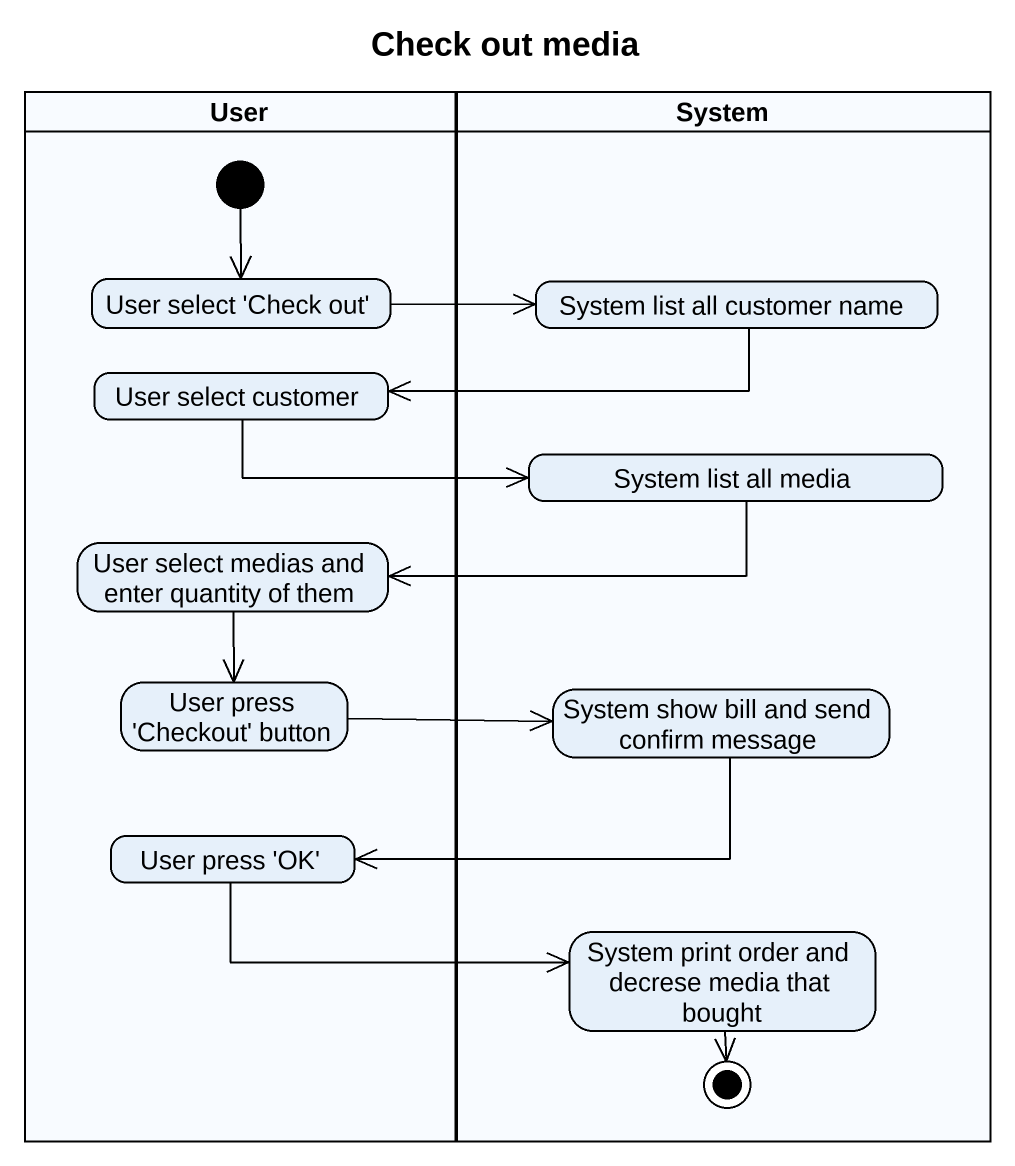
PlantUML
@startuml
title Check out media
hide empty description
state User <<partition>> {
  state "User select 'Check out'" as User_select_Check_out
  state "User select customer" as User_select_customer
  state "User select medias and enter quantity of them" as User_select_medias_and
  state "User press 'Checkout' button" as User_press_Checkout_button
  state "User press 'OK'" as User_press_OK
  [*] --> User_select_Check_out
}
state System <<partition>> {
  state "System list all customer name" as System_list_all_customer
  state "System list all media" as System_list_all_media
  state "System show bill and send confirm message" as System_show_bill_and_send
  state "System print order and decrese media that bought" as System_print_order_and
  System_print_order_and --> [*]
}
User_select_Check_out -right-> System_list_all_customer
System_list_all_customer -left-> User_select_customer
User_select_customer -right-> System_list_all_media
System_list_all_media -left-> User_select_medias_and
User_select_medias_and --> User_press_Checkout_button
User_press_Checkout_button -right-> System_show_bill_and_send
System_show_bill_and_send -left-> User_press_OK
User_press_OK -right-> System_print_order_and
@enduml
